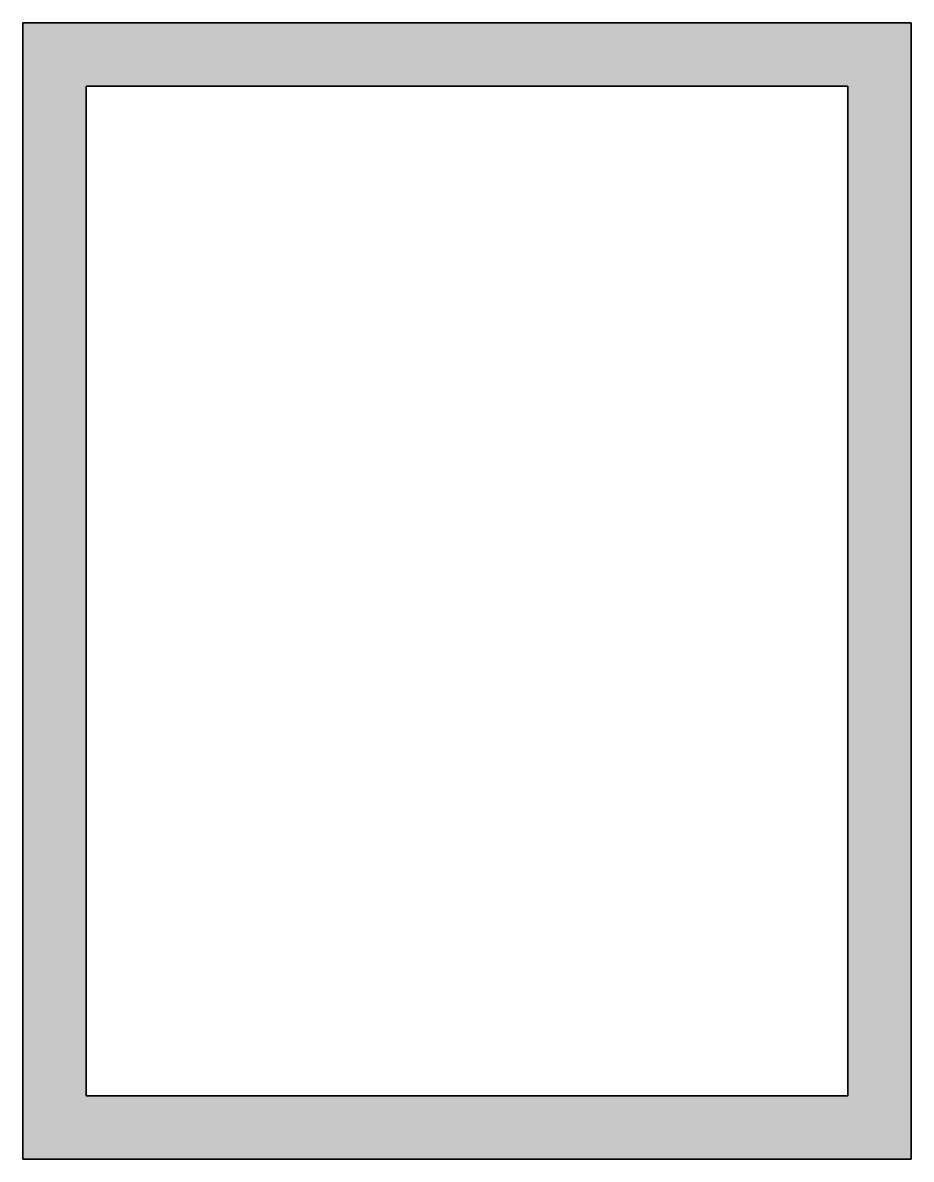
# Model space of a CAD drawing. Header units: millimetres. Extents: x 114 to 326, y 47 to 68.
# Drawn here: x 114.03 to 128.03, y 47.49 to 65.39 of the extents above.
import ezdxf

# ---------------------------------------------------------------- set-up
doc = ezdxf.new("R2010")
doc.units = ezdxf.units.MM
doc.header["$MEASUREMENT"] = 0

msp = doc.modelspace()

# ---------------------------------------------------------------- hatches: boundary and pattern name
h = msp.add_hatch(color=256)
h.dxf.hatch_style = 1
h.paths.add_polyline_path([(128.026, 65.385), (127.026, 65.385), (115.026, 65.385), (114.026, 65.385), (114.026, 47.485), (115.026, 47.485), (128.026, 47.485), (128.026, 48.485)])
h.paths.add_polyline_path([(127.026, 48.485), (115.026, 48.485), (115.026, 64.385), (127.026, 64.385)], flags=16)

# ---------------------------------------------------------------- linework, layer by layer
for p, q in [((114.026, 47.485, 13.45), (114.026, 65.385, 13.45)), ((114.026, 65.385, 13.45), (115.026, 65.385, 13.45)), ((115.026, 65.385, 13.45), (127.026, 65.385, 13.45)), ((127.026, 65.385, 13.45), (128.026, 65.385, 13.45)), ((128.026, 65.385, 13.45), (128.026, 48.485, 13.45)), ((115.026, 64.385, 13.45), (115.026, 48.485, 13.45)), ((127.026, 64.385, 13.45), (115.026, 64.385, 13.45)), ((127.026, 48.485, 13.45), (127.026, 64.385, 13.45)), ((115.026, 48.485, 13.45), (127.026, 48.485, 13.45)), ((128.026, 48.485, 13.45), (128.026, 47.485, 13.45)), ((115.026, 47.485, 13.45), (114.026, 47.485, 13.45)), ((128.026, 47.485, 13.45), (115.026, 47.485, 13.45))]:
    msp.add_line(p, q)
at = {"elevation": 13.45}
for points in [[(128.026, 65.385), (127.026, 65.385), (115.026, 65.385), (114.026, 65.385), (114.026, 47.485), (115.026, 47.485), (128.026, 47.485), (128.026, 48.485), (128.026, 65.385)], [(127.026, 48.485), (115.026, 48.485), (115.026, 64.385), (127.026, 64.385), (127.026, 48.485)]]:
    msp.add_lwpolyline(points, close=True, dxfattribs=at)

doc.saveas('drawing.dxf')
